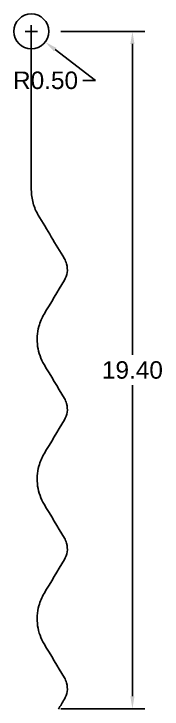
# Model space of a CAD drawing. Header units: centimetres. Extents: x 10 to 640, y 5 to 41.
# Drawn here: x 422.86 to 427.12, y 13.49 to 33.4 of the extents above; entities that cross this region are included whole.
import ezdxf

# ---------------------------------------------------------------- set-up
doc = ezdxf.new("R2010")
doc.units = ezdxf.units.CM
doc.header["$MEASUREMENT"] = 0
for name, color, linetype in [('BariExtragere', 30, 'Continuous'), ('MarimiSuprafata', 130, 'Continuous'), ('SuportExtragere', 56, 'Continuous')]:
    doc.layers.add(name, color=color, linetype=linetype)
doc.styles.get("Standard").update_dxf_attribs({"font": 'arial.ttf'})
doc.dimstyles.get("Standard").update_dxf_attribs({"dimscale": 2, "dimtxt": 0.25, "dimasz": 0.18, "dimexe": 0.18, "dimexo": 0.0625, "dimgap": 0.09, "dimtad": 0, "dimtih": 1, "dimtoh": 1, "dimzin": 0, "dimdsep": 46, "dimtxsty": 'Standard', "dimcen": 0.09, "dimadec": 0, "dimazin": 0, "dimtfac": 1, "dimtofl": 0, "dimtmove": 0, "dimatfit": 3, "dimfxl": 1, "dimtolj": 1, "dimtzin": 0, "dimarcsym": 0})

# ---------------------------------------------------------------- blocks, each defined once
blk = doc.blocks.new('*D204')
at = {"layer": 'Defpoints', "color": 0, "ltscale": 0.01, "transparency": 16777216}
for p in [(423.365, 32.896), (423.762, 32.592)]:
    blk.add_point(p, dxfattribs=at)
at = {"layer": 'MarimiSuprafata', "color": 0, "lineweight": -2, "ltscale": 0.01, "transparency": 16777216}
for p, q in [((423.365, 32.716), (423.365, 33.076)), ((423.185, 32.896), (423.545, 32.896)), ((425.201, 31.491), (424.048, 32.373)), ((424.841, 31.491), (425.201, 31.491))]:
    blk.add_line(p, q, dxfattribs=at)
at = {"layer": 'MarimiSuprafata', "color": 0, "ltscale": 0.01, "transparency": 16777216}
blk.add_solid([(424.084, 32.421), (424.011, 32.326), (423.762, 32.592)], dxfattribs=at)
at = {"layer": 'MarimiSuprafata', "color": 0, "ltscale": 0.01, "transparency": 16777216, "insert": (423.773, 31.491), "char_height": 0.5, "attachment_point": 5}
blk.add_mtext('\\A1;R0.50', dxfattribs=at)
blk = doc.blocks.new('*D205')
at = {"layer": 'Defpoints', "color": 0, "ltscale": 0.01, "transparency": 16777216}
for p in [(424.088, 32.896), (424.088, 13.497, -0.009), (426.264, 13.497)]:
    blk.add_point(p, dxfattribs=at)
at = {"layer": 'MarimiSuprafata', "color": 0, "lineweight": -2, "ltscale": 0.01, "transparency": 16777216}
for p, q in [((424.213, 32.896), (426.624, 32.896)), ((426.264, 32.536), (426.264, 23.632)), ((426.264, 13.857), (426.264, 22.761)), ((424.213, 13.497), (426.624, 13.497))]:
    blk.add_line(p, q, dxfattribs=at)
at = {"layer": 'MarimiSuprafata', "color": 0, "ltscale": 0.01, "transparency": 16777216}
for points in [[(426.204, 32.536), (426.324, 32.536), (426.264, 32.896)], [(426.204, 13.857), (426.324, 13.857), (426.264, 13.497)]]:
    blk.add_solid(points, dxfattribs=at)
at = {"layer": 'MarimiSuprafata', "color": 0, "ltscale": 0.01, "transparency": 16777216, "insert": (426.264, 23.196), "char_height": 0.5, "attachment_point": 5}
blk.add_mtext('\\A1;19.40', dxfattribs=at)

msp = doc.modelspace()

# ---------------------------------------------------------------- linework, layer by layer
at = {"layer": 'BariExtragere', "ltscale": 0.01}
msp.add_circle((423.365, 32.896), 0.5, dxfattribs=at)
at = {"layer": 'BariExtragere', "linetype": 'ByBlock'}
for points in [[(423.365, 32.896), (423.365, 32.701), (423.365, 32.507), (423.365, 32.313)], [(423.564, 27.634), (423.814, 27.218), (424.063, 26.802), (424.313, 26.386)], [(424.313, 25.768), (424.119, 25.445), (423.925, 25.121), (423.73, 24.797)], [(423.73, 23.357), (423.925, 23.033), (424.119, 22.709), (424.313, 22.386)], [(424.313, 21.768), (424.119, 21.445), (423.925, 21.121), (423.73, 20.797)]]:
    msp.add_open_spline(points, degree=3, dxfattribs=at)
for points, knots in [([(423.365, 32.313), (423.365, 30.993), (423.365, 29.674), (423.365, 28.354), (423.365, 28.228), (423.382, 28.099), (423.417, 27.976), (423.451, 27.855), (423.501, 27.739), (423.564, 27.634)], [2.208183, 2.208183, 2.208183, 2.208183, 3, 3, 3, 3.27351, 3.27351, 3.27351, 3.54042, 3.54042, 3.54042, 3.54042]), ([(424.313, 26.386), (424.34, 26.34), (424.362, 26.29), (424.377, 26.236), (424.399, 26.157), (424.404, 26.071), (424.392, 25.989), (424.38, 25.909), (424.352, 25.833), (424.313, 25.768)], [4.54042, 4.54042, 4.54042, 4.54042, 4.81727, 4.81727, 4.81727, 5.224175, 5.224175, 5.224175, 5.621259, 5.621259, 5.621259, 5.621259]), ([(423.73, 24.797), (423.667, 24.692), (423.616, 24.574), (423.581, 24.448), (423.53, 24.264), (423.518, 24.064), (423.546, 23.872), (423.573, 23.685), (423.64, 23.508), (423.73, 23.357)], [6.621259, 6.621259, 6.621259, 6.621259, 6.898109, 6.898109, 6.898109, 7.305014, 7.305014, 7.305014, 7.702098, 7.702098, 7.702098, 7.702098]), ([(424.313, 22.386), (424.34, 22.34), (424.362, 22.29), (424.377, 22.236), (424.399, 22.157), (424.404, 22.071), (424.392, 21.989), (424.38, 21.909), (424.352, 21.833), (424.313, 21.768)], [8.702098, 8.702098, 8.702098, 8.702098, 8.978948, 8.978948, 8.978948, 9.385853, 9.385853, 9.385853, 9.782937, 9.782937, 9.782937, 9.782937]), ([(423.73, 20.797), (423.667, 20.692), (423.616, 20.574), (423.581, 20.448), (423.53, 20.264), (423.518, 20.064), (423.546, 19.872), (423.573, 19.685), (423.64, 19.508), (423.73, 19.357)], [10.782937, 10.782937, 10.782937, 10.782937, 11.059787, 11.059787, 11.059787, 11.466692, 11.466692, 11.466692, 11.863776, 11.863776, 11.863776, 11.863776]), ([(423.73, 19.357), (423.925, 19.033), (424.119, 18.709), (424.313, 18.386), (424.34, 18.34), (424.362, 18.29), (424.377, 18.236), (424.399, 18.157), (424.404, 18.071), (424.392, 17.989), (424.38, 17.909), (424.352, 17.833), (424.313, 17.768), (424.119, 17.445), (423.925, 17.121), (423.73, 16.797), (423.667, 16.692), (423.616, 16.574), (423.581, 16.448), (423.53, 16.264), (423.518, 16.064), (423.546, 15.872), (423.573, 15.685), (423.64, 15.508), (423.73, 15.357), (423.925, 15.033), (424.119, 14.709), (424.313, 14.386), (424.34, 14.34), (424.362, 14.29), (424.377, 14.236), (424.399, 14.157), (424.404, 14.071), (424.392, 13.989), (424.38, 13.909), (424.352, 13.833), (424.313, 13.768), (424.257, 13.675), (424.201, 13.581), (424.145, 13.488)], [11.863776, 11.863776, 11.863776, 11.863776, 12.863776, 12.863776, 12.863776, 13.140626, 13.140626, 13.140626, 13.547531, 13.547531, 13.547531, 13.944615, 13.944615, 13.944615, 14.944615, 14.944615, 14.944615, 15.221465, 15.221465, 15.221465, 15.62837, 15.62837, 15.62837, 16.025454, 16.025454, 16.025454, 17.025454, 17.025454, 17.025454, 17.302304, 17.302304, 17.302304, 17.709209, 17.709209, 17.709209, 18.106293, 18.106293, 18.106293, 18.454163, 18.454163, 18.454163, 18.454163])]:
    msp.add_open_spline(points, degree=3, knots=knots, dxfattribs=at)
at = {"layer": 'SuportExtragere', "ltscale": 0.01}
msp.add_line((423.365, 32.896), (423.365, 28.363, -0.009), dxfattribs=at)

# ---------------------------------------------------------------- dimensions: what is measured, and where the dimension line sits
at = {"layer": 'MarimiSuprafata', "ltscale": 0.01}
dim = msp.add_radius_dim(center=(423.365, 32.896), mpoint=(423.762, 32.592), dimstyle='Standard', dxfattribs=at)
dim.commit()
dim.dimension.update_dxf_attribs({"geometry": '*D204', "text_midpoint": (423.773, 31.491), "dimtype": 164})
dim = msp.add_linear_dim(base=(426.264, 13.497), p1=(424.088, 32.896), p2=(424.088, 13.497, -0.009), angle=90, dimstyle='Standard', dxfattribs=at)
dim.commit()
dim.dimension.update_dxf_attribs({"geometry": '*D205', "text_midpoint": (426.264, 23.196)})

doc.saveas('drawing.dxf')
